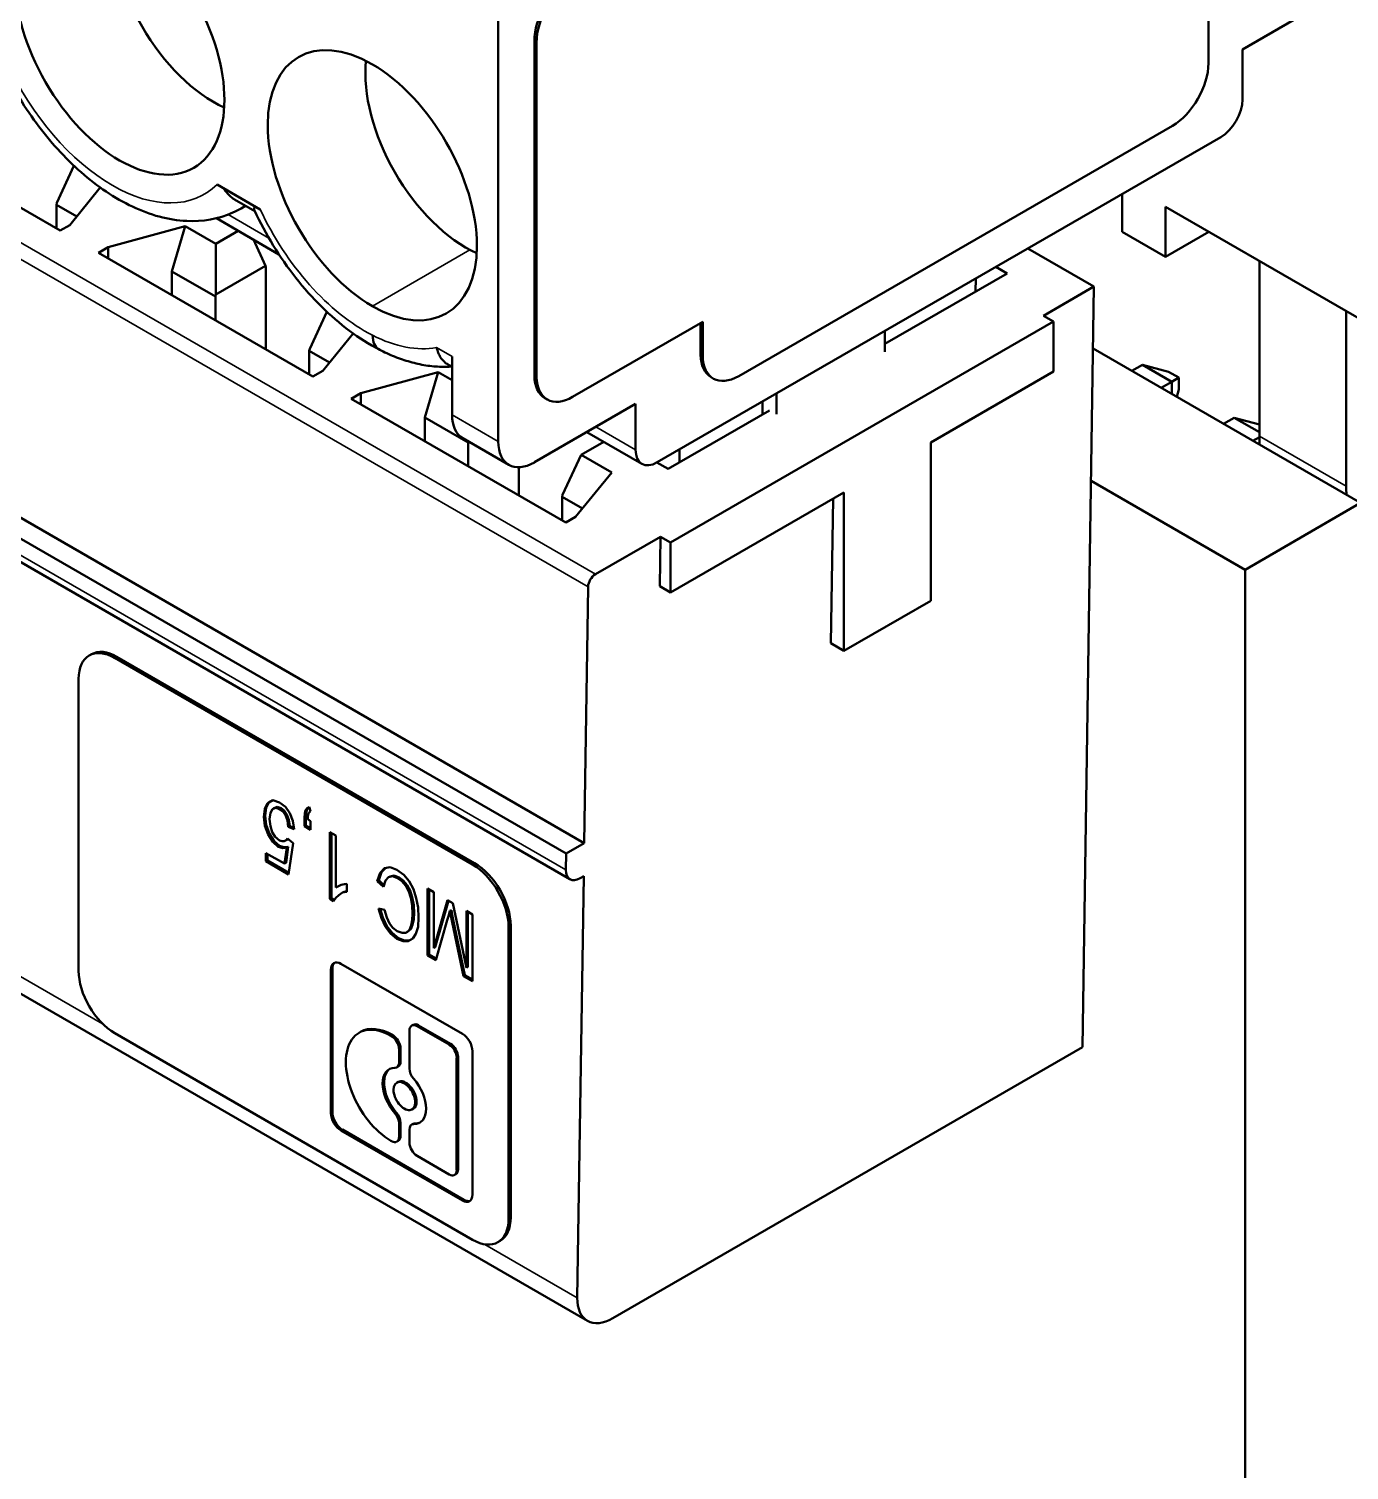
# Model space of a CAD drawing. Header units: millimetres. Extents: x 3137 to 5094, y 789 to 1822.
# Drawn here: x 4154.65 to 4167.57, y 1612.77 to 1626.88 of the extents above; entities that cross this region are included whole.
import ezdxf

# ---------------------------------------------------------------- set-up
doc = ezdxf.new("R2010")
doc.units = ezdxf.units.MM
doc.header["$LTSCALE"] = 1.8
doc.layers.add('외형선(ISO)', color=7, linetype='Continuous', lineweight=50)
doc.layers.add('좁은 외형선(ISO)', color=7, linetype='Continuous', lineweight=35)

msp = doc.modelspace()

# ---------------------------------------------------------------- linework, layer by layer
at = {"layer": '외형선(ISO)'}
for p, q in [((4166.195, 1626.547), (4166.195, 1630.548)), ((4159.244, 1622.844), (4159.244, 1627.866)), ((4167.03, 1626.972), (4166.527, 1626.682)), ((4159.598, 1623.487), (4159.598, 1626.763)), ((4159.619, 1626.751), (4159.619, 1623.475)), ((4166.527, 1626.682), (4166.527, 1626.192)), ((4146.997, 1626.469), (4160.085, 1618.913)), ((4146.82, 1626.367), (4159.908, 1618.811)), ((4159.946, 1618.558), (4146.866, 1626.11)), ((4154.956, 1624.908), (4152.856, 1626.121)), ((4166.315, 1625.824), (4160.8, 1622.64)), ((4161.598, 1623.485), (4165.841, 1625.935)), ((4155.092, 1625.543), (4154.924, 1625.181)), ((4155.051, 1624.963), (4155.349, 1625.33)), ((4156.492, 1625.36), (4156.914, 1625.116)), ((4165.35, 1624.896), (4165.35, 1625.267)), ((4154.924, 1625.181), (4154.92, 1625.161)), ((4154.92, 1624.929), (4154.92, 1625.161)), ((4155.119, 1625.046), (4154.92, 1625.161)), ((4156.861, 1625.098), (4156.664, 1625.212)), ((4156.728, 1625.126), (4156.771, 1625.15)), ((4165.774, 1624.651), (4165.774, 1625.141)), ((4173.552, 1620.65), (4165.774, 1625.141)), ((4154.956, 1624.908), (4155.051, 1624.963)), ((4156.486, 1625.029), (4157.098, 1624.676)), ((4155.426, 1624.747), (4156.18, 1624.951)), ((4156.051, 1624.508), (4156.18, 1624.951)), ((4156.18, 1624.951), (4156.48, 1624.778)), ((4156.48, 1624.778), (4156.7, 1624.905)), ((4156.967, 1624.564), (4156.848, 1624.82)), ((4165.774, 1624.651), (4165.35, 1624.896)), ((4165.774, 1624.651), (4166.198, 1624.896)), ((4155.426, 1624.747), (4155.331, 1624.692)), ((4157.431, 1623.479), (4155.331, 1624.692)), ((4155.426, 1624.637), (4155.426, 1624.747)), ((4156.48, 1624.778), (4156.48, 1624.283)), ((4165.074, 1624.361), (4164.427, 1624.734)), ((4156.48, 1624.283), (4156.967, 1624.564)), ((4156.967, 1624.564), (4156.971, 1624.549)), ((4156.971, 1623.745), (4156.971, 1624.549)), ((4164.223, 1624.49), (4164.114, 1624.554)), ((4166.693, 1622.895), (4166.693, 1624.61)), ((4156.051, 1624.508), (4156.476, 1624.263)), ((4156.051, 1624.276), (4156.051, 1624.508)), ((4164.223, 1624.49), (4163.027, 1623.799)), ((4163.917, 1624.44), (4163.916, 1624.313)), ((4156.48, 1624.283), (4156.476, 1624.263)), ((4156.476, 1624.031), (4156.476, 1624.263)), ((4164.579, 1624.075), (4165.074, 1624.361)), ((4165.074, 1624.361), (4164.961, 1616.914)), ((4157.567, 1624.114), (4157.399, 1623.752)), ((4167.542, 1622.405), (4167.542, 1624.12)), ((4159.972, 1623.281), (4161.245, 1624.016)), ((4160.93, 1621.854), (4164.678, 1624.018)), ((4161.224, 1624.004), (4161.224, 1623.691)), ((4161.245, 1624.016), (4161.245, 1623.679)), ((4164.579, 1624.075), (4164.678, 1624.018)), ((4164.678, 1624.018), (4164.678, 1623.528)), ((4157.526, 1623.534), (4157.824, 1623.902)), ((4163.027, 1623.722), (4163.027, 1623.926)), ((4157.399, 1623.752), (4157.395, 1623.732)), ((4157.395, 1623.5), (4157.395, 1623.732)), ((4157.593, 1623.618), (4157.395, 1623.732)), ((4161.224, 1623.691), (4161.245, 1623.679)), ((4165.065, 1623.754), (4167.683, 1622.242)), ((4158.747, 1623.601), (4158.793, 1623.575)), ((4158.793, 1623.105), (4158.793, 1623.676)), ((4165.444, 1623.535), (4165.549, 1623.595)), ((4165.549, 1623.595), (4165.836, 1623.429)), ((4165.549, 1623.595), (4165.804, 1623.527)), ((4157.431, 1623.479), (4157.526, 1623.534)), ((4157.9, 1623.318), (4158.655, 1623.522)), ((4158.526, 1623.079), (4158.655, 1623.522)), ((4158.655, 1623.522), (4158.793, 1623.443)), ((4159.598, 1623.487), (4159.619, 1623.475)), ((4161.348, 1623.46), (4161.327, 1623.473)), ((4164.678, 1623.528), (4163.476, 1622.834)), ((4165.836, 1623.429), (4165.732, 1623.369)), ((4165.804, 1623.527), (4165.904, 1623.469)), ((4165.904, 1623.469), (4165.836, 1623.429)), ((4165.836, 1623.429), (4165.836, 1623.309)), ((4165.904, 1623.352), (4165.904, 1623.469)), ((4157.9, 1623.318), (4157.806, 1623.263)), ((4157.9, 1623.208), (4157.9, 1623.318)), ((4159.722, 1623.256), (4159.701, 1623.269)), ((4161.966, 1623.11), (4161.966, 1623.314)), ((4165.885, 1623.28), (4165.904, 1623.352)), ((4159.906, 1622.051), (4157.806, 1623.263)), ((4160.587, 1623.212), (4159.598, 1622.64)), ((4160.587, 1622.763), (4160.587, 1623.212)), ((4161.899, 1623.148), (4160.906, 1622.575)), ((4161.831, 1623.236), (4161.83, 1623.108)), ((4158.526, 1623.079), (4158.951, 1622.834)), ((4158.526, 1622.847), (4158.526, 1623.079)), ((4166.342, 1623.016), (4166.447, 1623.076)), ((4166.447, 1623.076), (4166.693, 1622.934)), ((4166.447, 1623.076), (4166.693, 1623.01)), ((4158.896, 1622.876), (4159.348, 1622.615)), ((4160.111, 1622.936), (4160.65, 1622.625)), ((4166.693, 1622.887), (4166.63, 1622.85)), ((4158.952, 1622.843), (4158.951, 1622.834)), ((4158.951, 1622.602), (4158.951, 1622.834)), ((4160.055, 1622.714), (4159.874, 1622.323)), ((4160.055, 1622.714), (4160.276, 1622.841)), ((4160.355, 1622.541), (4160.055, 1622.714)), ((4161.017, 1622.639), (4161.018, 1622.766)), ((4163.476, 1622.834), (4163.476, 1621.283)), ((4159.446, 1622.316), (4159.446, 1622.592)), ((4160.797, 1622.638), (4160.906, 1622.575)), ((4160.001, 1622.105), (4160.355, 1622.541)), ((4166.552, 1621.589), (4165.045, 1622.459)), ((4159.874, 1622.323), (4159.87, 1622.303)), ((4160.068, 1622.189), (4159.87, 1622.303)), ((4159.87, 1622.071), (4159.87, 1622.303)), ((4162.627, 1622.344), (4160.93, 1621.364)), ((4162.498, 1620.868), (4162.52, 1622.282)), ((4162.627, 1620.793), (4162.627, 1622.344)), ((4167.683, 1622.242), (4166.552, 1621.589)), ((4159.906, 1622.051), (4160.001, 1622.105)), ((4160.195, 1621.544), (4160.832, 1621.911)), ((4160.824, 1621.426), (4160.832, 1621.911)), ((4160.93, 1621.854), (4160.832, 1621.911)), ((4160.93, 1621.364), (4160.93, 1621.854)), ((4166.552, 1602.891), (4166.552, 1621.589)), ((4160.085, 1618.913), (4160.123, 1621.422)), ((4160.824, 1621.426), (4160.93, 1621.364)), ((4163.476, 1621.283), (4162.627, 1620.793)), ((4155.241, 1620.749), (4155.262, 1620.762)), ((4155.512, 1620.737), (4159.012, 1618.716)), ((4162.498, 1620.868), (4162.627, 1620.793)), ((4155.491, 1620.725), (4158.991, 1618.704)), ((4155.137, 1617.663), (4155.137, 1620.52)), ((4160.117, 1614.235), (4150.854, 1619.583)), ((4157.037, 1619.334), (4156.986, 1619.303)), ((4157, 1619.311), (4157.037, 1619.334)), ((4157.104, 1619.311), (4157.037, 1619.334)), ((4156.96, 1619.248), (4156.949, 1619.169)), ((4156.963, 1619.178), (4156.949, 1619.169)), ((4156.986, 1619.303), (4156.96, 1619.248)), ((4156.974, 1619.256), (4156.96, 1619.248)), ((4156.963, 1619.178), (4156.974, 1619.256)), ((4156.974, 1619.09), (4156.963, 1619.178)), ((4156.974, 1619.256), (4157, 1619.311)), ((4157, 1619.311), (4156.986, 1619.303)), ((4157.005, 1619.145), (4157.014, 1619.209)), ((4157.014, 1619.209), (4157.034, 1619.246)), ((4157.034, 1619.246), (4157.068, 1619.259)), ((4157.048, 1619.254), (4157.034, 1619.246)), ((4157.082, 1619.267), (4157.048, 1619.254)), ((4157.082, 1619.267), (4157.068, 1619.259)), ((4157.068, 1619.259), (4157.104, 1619.246)), ((4157.119, 1619.254), (4157.082, 1619.267)), ((4157.161, 1619.266), (4157.104, 1619.311)), ((4157.119, 1619.254), (4157.104, 1619.246)), ((4157.104, 1619.246), (4157.136, 1619.224)), ((4157.15, 1619.232), (4157.119, 1619.254)), ((4157.15, 1619.232), (4157.136, 1619.224)), ((4157.136, 1619.224), (4157.161, 1619.185)), ((4157.175, 1619.193), (4157.15, 1619.232)), ((4157.203, 1619.205), (4157.161, 1619.266)), ((4157.175, 1619.193), (4157.161, 1619.185)), ((4157.161, 1619.185), (4157.181, 1619.133)), ((4157.195, 1619.141), (4157.175, 1619.193)), ((4157.235, 1619.13), (4157.203, 1619.205)), ((4157.35, 1619.202), (4157.348, 1619.163)), ((4157.359, 1619.233), (4157.35, 1619.202)), ((4157.365, 1619.21), (4157.35, 1619.202)), ((4157.373, 1619.253), (4157.359, 1619.233)), ((4157.373, 1619.241), (4157.359, 1619.233)), ((4157.362, 1619.171), (4157.365, 1619.21)), ((4157.365, 1619.21), (4157.373, 1619.241)), ((4157.393, 1619.266), (4157.373, 1619.253)), ((4157.373, 1619.241), (4157.387, 1619.262)), ((4157.387, 1619.262), (4157.373, 1619.253)), ((4157.379, 1619.145), (4157.382, 1619.175)), ((4157.382, 1619.175), (4157.387, 1619.201)), ((4157.387, 1619.262), (4157.393, 1619.266)), ((4157.387, 1619.201), (4157.396, 1619.216)), ((4157.407, 1619.226), (4157.393, 1619.266)), ((4157.396, 1619.216), (4157.407, 1619.226)), ((4156.949, 1619.169), (4156.96, 1619.082)), ((4156.974, 1619.09), (4156.96, 1619.082)), ((4156.96, 1619.082), (4156.991, 1618.995)), ((4157.005, 1619.003), (4156.974, 1619.09)), ((4157.014, 1619.079), (4157.005, 1619.145)), ((4157.031, 1619.02), (4157.014, 1619.079)), ((4157.195, 1619.141), (4157.181, 1619.133)), ((4157.181, 1619.133), (4157.189, 1619.071)), ((4157.203, 1619.079), (4157.189, 1619.071)), ((4157.189, 1619.071), (4157.246, 1619.047)), ((4157.203, 1619.079), (4157.195, 1619.141)), ((4157.244, 1619.062), (4157.203, 1619.079)), ((4157.246, 1619.047), (4157.235, 1619.13)), ((4157.362, 1619.171), (4157.348, 1619.163)), ((4157.348, 1619.163), (4157.348, 1619.077)), ((4157.362, 1619.085), (4157.348, 1619.077)), ((4157.348, 1619.077), (4157.407, 1619.043)), ((4157.362, 1619.085), (4157.362, 1619.171)), ((4157.407, 1619.059), (4157.362, 1619.085)), ((4157.407, 1619.128), (4157.379, 1619.145)), ((4157.407, 1619.043), (4157.407, 1619.128)), ((4157.005, 1619.003), (4156.991, 1618.995)), ((4156.991, 1618.995), (4157.037, 1618.924)), ((4157.051, 1618.932), (4157.005, 1619.003)), ((4157.062, 1618.974), (4157.031, 1619.02)), ((4157.051, 1618.932), (4157.037, 1618.924)), ((4157.037, 1618.924), (4157.09, 1618.876)), ((4157.104, 1618.885), (4157.051, 1618.932)), ((4157.102, 1618.939), (4157.062, 1618.974)), ((4157.13, 1618.931), (4157.102, 1618.939)), ((4157.15, 1618.932), (4157.13, 1618.931)), ((4157.169, 1618.94), (4157.15, 1618.932)), ((4157.181, 1618.958), (4157.169, 1618.94)), ((4157.184, 1618.949), (4157.169, 1618.94)), ((4157.237, 1618.913), (4157.181, 1618.958)), ((4157.184, 1618.949), (4157.187, 1618.954)), ((4157.192, 1618.606), (4157.237, 1618.913)), ((4157.597, 1619.019), (4157.597, 1618.365)), ((4157.653, 1618.986), (4157.597, 1619.019)), ((4157.611, 1618.373), (4157.611, 1619.011)), ((4157.653, 1618.478), (4157.653, 1618.986)), ((4160.085, 1618.913), (4159.908, 1618.811)), ((4157.153, 1618.711), (4156.971, 1618.815)), ((4156.971, 1618.815), (4156.971, 1618.734)), ((4156.986, 1618.742), (4156.986, 1618.807)), ((4157.104, 1618.885), (4157.09, 1618.876)), ((4157.09, 1618.876), (4157.136, 1618.863)), ((4157.15, 1618.871), (4157.104, 1618.885)), ((4157.15, 1618.871), (4157.136, 1618.863)), ((4157.136, 1618.863), (4157.175, 1618.868)), ((4157.189, 1618.876), (4157.15, 1618.871)), ((4157.175, 1618.868), (4157.153, 1618.711)), ((4157.167, 1618.719), (4157.189, 1618.876)), ((4157.189, 1618.876), (4157.175, 1618.868)), ((4159.906, 1618.649), (4159.908, 1618.811)), ((4156.986, 1618.742), (4156.971, 1618.734)), ((4156.971, 1618.734), (4157.192, 1618.606)), ((4157.194, 1618.622), (4156.986, 1618.742)), ((4157.167, 1618.719), (4157.153, 1618.711)), ((4158.089, 1618.621), (4158.06, 1618.54)), ((4158.075, 1618.548), (4158.103, 1618.629)), ((4158.131, 1618.666), (4158.089, 1618.621)), ((4158.103, 1618.629), (4158.089, 1618.621)), ((4158.103, 1618.629), (4158.139, 1618.667)), ((4158.185, 1618.675), (4158.131, 1618.666)), ((4158.25, 1618.65), (4158.185, 1618.675)), ((4158.321, 1618.601), (4158.25, 1618.65)), ((4157.679, 1618.492), (4157.653, 1618.478)), ((4157.707, 1618.504), (4157.679, 1618.492)), ((4157.738, 1618.511), (4157.707, 1618.504)), ((4157.763, 1618.512), (4157.738, 1618.511)), ((4157.763, 1618.435), (4157.763, 1618.512)), ((4158.075, 1618.548), (4158.06, 1618.54)), ((4158.06, 1618.54), (4158.12, 1618.485)), ((4158.125, 1618.502), (4158.075, 1618.548)), ((4158.12, 1618.485), (4158.14, 1618.547)), ((4158.14, 1618.547), (4158.171, 1618.578)), ((4158.171, 1618.578), (4158.21, 1618.587)), ((4158.185, 1618.586), (4158.171, 1618.578)), ((4158.224, 1618.595), (4158.185, 1618.586)), ((4158.224, 1618.595), (4158.21, 1618.587)), ((4158.21, 1618.587), (4158.258, 1618.568)), ((4158.273, 1618.576), (4158.224, 1618.595)), ((4158.273, 1618.576), (4158.258, 1618.568)), ((4158.258, 1618.568), (4158.301, 1618.539)), ((4158.315, 1618.547), (4158.273, 1618.576)), ((4158.315, 1618.547), (4158.301, 1618.539)), ((4158.301, 1618.539), (4158.338, 1618.494)), ((4158.352, 1618.502), (4158.315, 1618.547)), ((4158.372, 1618.539), (4158.321, 1618.601)), ((4158.352, 1618.502), (4158.338, 1618.494)), ((4158.338, 1618.494), (4158.369, 1618.439)), ((4158.383, 1618.447), (4158.352, 1618.502)), ((4158.414, 1618.462), (4158.372, 1618.539)), ((4160.08, 1618.589), (4160.017, 1614.461)), ((4160.045, 1618.569), (4160.08, 1618.589)), ((4157.611, 1618.373), (4157.597, 1618.365)), ((4157.597, 1618.365), (4157.633, 1618.344)), ((4157.641, 1618.356), (4157.611, 1618.373)), ((4157.633, 1618.344), (4157.653, 1618.377)), ((4157.653, 1618.377), (4157.684, 1618.404)), ((4157.684, 1618.404), (4157.721, 1618.427)), ((4157.721, 1618.427), (4157.763, 1618.435)), ((4157.735, 1618.435), (4157.721, 1618.427)), ((4157.763, 1618.441), (4157.735, 1618.435)), ((4158.383, 1618.447), (4158.369, 1618.439)), ((4158.369, 1618.439), (4158.389, 1618.375)), ((4158.403, 1618.383), (4158.383, 1618.447)), ((4158.403, 1618.383), (4158.389, 1618.375)), ((4158.389, 1618.375), (4158.403, 1618.298)), ((4158.417, 1618.306), (4158.403, 1618.383)), ((4158.442, 1618.372), (4158.414, 1618.462)), ((4158.459, 1618.281), (4158.442, 1618.372)), ((4158.553, 1618.467), (4158.553, 1617.813)), ((4158.612, 1618.433), (4158.553, 1618.467)), ((4158.567, 1617.821), (4158.567, 1618.459)), ((4158.612, 1617.884), (4158.612, 1618.433)), ((4158.748, 1618.354), (4158.612, 1617.884)), ((4158.626, 1617.892), (4158.758, 1618.348)), ((4158.801, 1618.323), (4158.748, 1618.354)), ((4158.072, 1618.273), (4158.1, 1618.176)), ((4158.131, 1618.259), (4158.072, 1618.273)), ((4158.114, 1618.184), (4158.089, 1618.269)), ((4158.154, 1618.185), (4158.131, 1618.259)), ((4158.417, 1618.306), (4158.403, 1618.298)), ((4158.403, 1618.298), (4158.405, 1618.219)), ((4158.405, 1618.219), (4158.403, 1618.159)), ((4158.42, 1618.227), (4158.405, 1618.219)), ((4158.42, 1618.227), (4158.417, 1618.306)), ((4158.417, 1618.168), (4158.42, 1618.227)), ((4158.465, 1618.184), (4158.459, 1618.281)), ((4158.745, 1618.157), (4158.762, 1618.208)), ((4158.762, 1618.208), (4158.77, 1618.248)), ((4158.785, 1618.256), (4158.77, 1618.248)), ((4158.77, 1618.248), (4158.779, 1618.202)), ((4158.793, 1618.21), (4158.779, 1618.202)), ((4158.779, 1618.202), (4158.793, 1618.137)), ((4158.793, 1618.21), (4158.785, 1618.256)), ((4158.807, 1618.145), (4158.793, 1618.21)), ((4158.932, 1617.692), (4158.801, 1618.323)), ((4158.932, 1618.248), (4158.932, 1617.692)), ((4158.991, 1618.214), (4158.932, 1618.248)), ((4158.946, 1617.7), (4158.946, 1618.24)), ((4158.991, 1617.56), (4158.991, 1618.214)), ((4158.114, 1618.184), (4158.1, 1618.176)), ((4158.1, 1618.176), (4158.14, 1618.092)), ((4158.154, 1618.1), (4158.114, 1618.184)), ((4158.154, 1618.1), (4158.14, 1618.092)), ((4158.14, 1618.092), (4158.191, 1618.026)), ((4158.179, 1618.126), (4158.154, 1618.185)), ((4158.205, 1618.034), (4158.154, 1618.1)), ((4158.213, 1618.082), (4158.179, 1618.126)), ((4158.256, 1618.049), (4158.213, 1618.082)), ((4158.304, 1618.034), (4158.256, 1618.049)), ((4158.374, 1618.062), (4158.343, 1618.035)), ((4158.357, 1618.043), (4158.389, 1618.07)), ((4158.391, 1618.105), (4158.374, 1618.062)), ((4158.389, 1618.07), (4158.374, 1618.062)), ((4158.389, 1618.07), (4158.405, 1618.113)), ((4158.403, 1618.159), (4158.391, 1618.105)), ((4158.405, 1618.113), (4158.391, 1618.105)), ((4158.417, 1618.168), (4158.403, 1618.159)), ((4158.405, 1618.113), (4158.417, 1618.168)), ((4158.439, 1618.024), (4158.459, 1618.094)), ((4158.459, 1618.094), (4158.465, 1618.184)), ((4158.632, 1617.767), (4158.745, 1618.157)), ((4158.793, 1618.137), (4158.903, 1617.61)), ((4158.917, 1617.619), (4158.807, 1618.145)), ((4159.345, 1618.091), (4159.345, 1615.234)), ((4159.366, 1618.104), (4159.366, 1615.246)), ((4158.205, 1618.034), (4158.191, 1618.026)), ((4158.191, 1618.026), (4158.253, 1617.974)), ((4158.267, 1617.982), (4158.205, 1618.034)), ((4158.267, 1617.982), (4158.253, 1617.974)), ((4158.253, 1617.974), (4158.312, 1617.952)), ((4158.326, 1617.96), (4158.267, 1617.982)), ((4158.343, 1618.035), (4158.304, 1618.034)), ((4158.326, 1617.96), (4158.312, 1617.952)), ((4158.312, 1617.952), (4158.363, 1617.951)), ((4158.377, 1617.959), (4158.326, 1617.96)), ((4158.357, 1618.043), (4158.343, 1618.035)), ((4158.363, 1617.951), (4158.408, 1617.977)), ((4158.408, 1617.977), (4158.439, 1618.024)), ((4158.567, 1617.821), (4158.553, 1617.813)), ((4158.553, 1617.813), (4158.632, 1617.767)), ((4158.636, 1617.781), (4158.567, 1617.821)), ((4158.626, 1617.892), (4158.612, 1617.884)), ((4157.607, 1617.674), (4157.607, 1616.269)), ((4157.621, 1616.277), (4157.621, 1617.682)), ((4158.893, 1617.046), (4157.705, 1617.731)), ((4158.946, 1617.7), (4158.932, 1617.692)), ((4158.917, 1617.619), (4158.903, 1617.61)), ((4158.903, 1617.61), (4158.991, 1617.56)), ((4158.991, 1617.576), (4158.917, 1617.619)), ((4157.897, 1617.064), (4157.883, 1617.056)), ((4158.376, 1616.706), (4158.376, 1617.077)), ((4158.412, 1617.133), (4158.398, 1617.125)), ((4158.449, 1617.12), (4158.764, 1616.939)), ((4158.778, 1616.947), (4158.464, 1617.128)), ((4158.991, 1615.029), (4155.491, 1617.05)), ((4158.194, 1617.026), (4158.2, 1617.022)), ((4158.214, 1617.03), (4158.208, 1617.034)), ((4158.273, 1616.894), (4158.273, 1616.765)), ((4158.288, 1616.773), (4158.288, 1616.903)), ((4158.837, 1616.811), (4158.837, 1615.712)), ((4158.851, 1615.72), (4158.851, 1616.819)), ((4158.991, 1615.47), (4158.991, 1616.875)), ((4164.961, 1616.914), (4160.365, 1614.261)), ((4158.266, 1616.725), (4158.252, 1616.717)), ((4158.264, 1616.575), (4158.25, 1616.567)), ((4158.414, 1616.314), (4158.399, 1616.305)), ((4157.705, 1616.098), (4158.893, 1615.413)), ((4158.907, 1615.421), (4157.719, 1616.107)), ((4158.273, 1616.167), (4158.273, 1616.037)), ((4158.288, 1616.045), (4158.288, 1616.175)), ((4158.376, 1615.978), (4158.376, 1616.108)), ((4158.412, 1616.164), (4158.398, 1616.156)), ((4158.2, 1615.994), (4158.194, 1615.998)), ((4158.266, 1615.997), (4158.252, 1615.989)), ((4158.764, 1615.669), (4158.449, 1615.85)), ((4158.83, 1615.672), (4158.816, 1615.664)), ((4159.241, 1615.005), (4159.262, 1615.017))]:
    msp.add_line(p, q, dxfattribs=at)
msp.add_ellipse((4155.539, 1626.78), major_axis=(-0.725, 1.256), ratio=0.57735, dxfattribs=at)
for centre, major_axis, ratio, start_param, end_param in [((4156.458, 1627.31), (0.7, -1.212), 0.57735, 3.821315, 5.603), ((4159.951, 1626.968), (-0.25, -0.433), 0.57735, 3.926991, 5.497787), ((4159.972, 1626.955), (-0.25, -0.433), 0.57735, 3.926991, 5.497787), ((4158.014, 1625.351), (-0.725, 1.256), 0.57735, 5.499511, 8.637656), ((4158.933, 1625.881), (0.7, -1.212), 0.57735, 3.821315, 5.599385), ((4158.01, 1625.353), (0.725, -1.256), 0.57735, 5.499511, 8.637656), ((4165.841, 1626.343), (-0.25, -0.433), 0.57735, 0.785398, 2.356194), ((4166.315, 1626.069), (0.15, 0.26), 0.57735, 3.926991, 5.497787), ((4158.226, 1624.006), (-0.15, -0.26), 0.577133, 5.496593, 6.346639), ((4161.577, 1623.906), (-0.25, -0.433), 0.57735, 5.523799, 6.283185), ((4161.598, 1623.893), (-0.25, -0.433), 0.57735, 5.523799, 7.068583), ((4159.951, 1623.702), (-0.25, -0.433), 0.57735, 5.523799, 6.283185), ((4159.972, 1623.689), (-0.25, -0.433), 0.57735, 5.523799, 7.068583), ((4159.146, 1623.309), (-0.25, -0.433), 0.57735, 5.497787, 6.283185), ((4159.598, 1623.048), (-0.25, -0.433), 0.57735, 5.497787, 7.068583), ((4167.4, 1623.304), (0.5, 0.866), 0.57735, 2.356194, 2.461982), ((4160.8, 1622.885), (-0.15, -0.26), 0.57735, 5.497787, 7.068583), ((4168.249, 1622.814), (0.5, 0.866), 0.57735, 2.356194, 2.461982), ((4160.194, 1621.463), (-0.0513, -0.0859), 0.567188, 3.935418, 5.506214), ((4155.491, 1620.316), (-0.25, 0.433), 0.57735, 5.497787, 7.068583), ((4155.512, 1620.328), (-0.25, 0.433), 0.57735, 5.497787, 6.283185), ((4158.991, 1618.295), (-0.25, 0.433), 0.57735, 3.926991, 5.497787), ((4159.012, 1618.308), (-0.25, 0.433), 0.57735, 3.926991, 5.497787), ((4160.047, 1618.731), (-0.103, -0.172), 0.567188, 5.506214, 7.077011), ((4155.491, 1617.459), (0.25, -0.433), 0.57735, 3.926991, 5.497787), ((4157.705, 1617.617), (-0.069, 0.121), 0.577318, 5.505237, 7.076034), ((4157.719, 1617.626), (-0.069, 0.121), 0.577318, 0.105633, 0.792848), ((4158.194, 1616.512), (-0.31, 0.545), 0.577318, 5.505237, 8.64683), ((4158.208, 1616.52), (-0.31, 0.545), 0.577318, 5.505237, 6.28691), ((4158.449, 1617.035), (-0.0515, 0.0906), 0.577318, 5.505237, 7.076034), ((4158.464, 1617.043), (-0.0515, 0.0906), 0.577318, 5.505237, 6.28691), ((4158.2, 1616.937), (-0.0515, 0.0906), 0.577318, 3.934441, 5.505237), ((4158.214, 1616.945), (-0.0515, 0.0906), 0.577318, 3.934441, 5.505237), ((4158.764, 1616.853), (-0.0515, 0.0906), 0.577318, 3.934441, 5.505237), ((4158.778, 1616.861), (-0.0515, 0.0906), 0.577318, 3.934441, 5.505237), ((4158.893, 1616.932), (-0.069, 0.121), 0.577318, 3.934441, 5.505237), ((4158.325, 1616.436), (-0.149, 0.262), 0.577318, 5.957015, 8.195052), ((4158.339, 1616.444), (-0.149, 0.262), 0.577318, 0.050695, 1.911867), ((4158.2, 1616.807), (-0.0515, 0.0906), 0.577324, 2.815421, 3.934453), ((4158.214, 1616.815), (-0.0515, 0.0906), 0.577324, 3.14532, 3.934453), ((4158.449, 1616.663), (-0.0515, 0.0906), 0.577312, 0.792847, 1.911879), ((4158.325, 1616.436), (-0.074, 0.131), 0.577318, 3.934441, 7.076034), ((4158.325, 1616.436), (-0.074, 0.131), 0.577318, 0.792848, 3.934441), ((4158.339, 1616.444), (-0.074, 0.131), 0.577318, 3.934441, 6.286911), ((4158.325, 1616.436), (-0.149, 0.262), 0.577318, 2.815422, 5.053459), ((4158.339, 1616.444), (-0.074, 0.131), 0.577318, 3.145319, 3.934441), ((4157.705, 1616.212), (-0.069, 0.121), 0.577318, 0.792848, 2.363645), ((4157.719, 1616.22), (-0.069, 0.121), 0.577318, 0.792848, 2.363645), ((4158.2, 1616.209), (-0.0515, 0.0906), 0.577312, 3.93444, 5.053472), ((4158.214, 1616.217), (-0.0515, 0.0906), 0.577312, 3.93444, 5.053472), ((4158.449, 1616.065), (-0.0515, 0.0906), 0.577324, 5.957014, 7.076045), ((4158.464, 1616.073), (-0.0515, 0.0906), 0.577324, 5.957014, 6.286913), ((4158.339, 1616.444), (-0.149, 0.262), 0.577318, 2.815422, 3.098347), ((4158.2, 1616.08), (-0.0515, 0.0906), 0.577318, 2.363645, 3.934441), ((4158.214, 1616.088), (-0.0515, 0.0906), 0.577318, 3.145317, 3.934441), ((4158.449, 1615.936), (-0.0515, 0.0906), 0.577318, 0.792848, 2.363645), ((4158.764, 1615.754), (-0.0515, 0.0906), 0.577318, 2.363645, 3.934441), ((4158.778, 1615.762), (-0.0515, 0.0906), 0.577318, 3.145317, 3.934441), ((4158.893, 1615.527), (-0.069, 0.121), 0.577318, 2.363645, 3.934441), ((4158.907, 1615.535), (-0.069, 0.121), 0.577318, 2.363645, 3.04341), ((4158.991, 1615.438), (0.25, -0.433), 0.57735, 5.497787, 7.068583), ((4159.012, 1615.45), (0.25, -0.433), 0.57735, 0, 0.785398), ((4160.371, 1614.665), (-0.256, -0.429), 0.567188, 5.506214, 7.077011)]:
    msp.add_ellipse(centre, major_axis=major_axis, ratio=ratio, start_param=start_param, end_param=end_param, dxfattribs=at)
for points, knots in [([(4154.383, 1626.534), (4154.477, 1626.332), (4154.593, 1626.138), (4154.856, 1625.781), (4155.003, 1625.618), (4155.32, 1625.341), (4155.489, 1625.226), (4155.837, 1625.061), (4156.016, 1625.011), (4156.351, 1624.995), (4156.507, 1625.021), (4156.675, 1625.097), (4156.702, 1625.111), (4156.728, 1625.126)], [0.637054, 0.637054, 0.637054, 0.637054, 0.977006, 0.977006, 1.317214, 1.317214, 1.660915, 1.660915, 2.001281, 2.001281, 2.298494, 2.298494, 2.356194, 2.356194, 2.356194, 2.356194]), ([(4156.664, 1625.212), (4156.664, 1625.212), (4156.664, 1625.212), (4156.664, 1625.212), (4156.657, 1625.216), (4156.651, 1625.22), (4156.645, 1625.224), (4156.639, 1625.229), (4156.633, 1625.233), (4156.627, 1625.238), (4156.622, 1625.243), (4156.616, 1625.248), (4156.611, 1625.254), (4156.6, 1625.265), (4156.589, 1625.277), (4156.58, 1625.289), (4156.575, 1625.296), (4156.57, 1625.303), (4156.566, 1625.309), (4156.563, 1625.314), (4156.561, 1625.318), (4156.558, 1625.322)], [0.2407241, 0.2407241, 0.2407241, 0.2407241, 0.2407597, 0.2407597, 0.2407597, 0.2675408, 0.2675408, 0.2675408, 0.2942374, 0.2942374, 0.2942374, 0.3208869, 0.3208869, 0.3208869, 0.3741831, 0.3741831, 0.3741831, 0.400827, 0.400827, 0.400827, 0.4169882, 0.4169882, 0.4169882, 0.4169882]), ([(4156.861, 1625.147), (4156.861, 1625.145), (4156.86, 1625.142), (4156.859, 1625.14), (4156.858, 1625.137), (4156.857, 1625.133), (4156.856, 1625.13), (4156.855, 1625.123), (4156.855, 1625.117), (4156.856, 1625.112), (4156.856, 1625.109), (4156.857, 1625.107), (4156.858, 1625.105), (4156.858, 1625.105), (4156.858, 1625.105), (4156.858, 1625.105)], [0.0105272, 0.0105272, 0.0105272, 0.0105272, 0.0266884, 0.0266884, 0.0266884, 0.0533323, 0.0533323, 0.0533323, 0.1066284, 0.1066284, 0.1066284, 0.133278, 0.133278, 0.133278, 0.1339087, 0.1339087, 0.1339087, 0.1339087]), ([(4156.858, 1625.105), (4156.913, 1624.988), (4156.974, 1624.874), (4157.11, 1624.653), (4157.184, 1624.547), (4157.342, 1624.346), (4157.426, 1624.252), (4157.602, 1624.078), (4157.694, 1623.998), (4157.883, 1623.857), (4157.98, 1623.795), (4158.08, 1623.744)], [0.6370543, 0.6370543, 0.6370543, 0.6370543, 0.8340178, 0.8340178, 1.0309813, 1.0309813, 1.2279449, 1.2279449, 1.4249084, 1.4249084, 1.6218719, 1.6218719, 1.6218719, 1.6218719]), ([(4158.014, 1623.884), (4158.014, 1623.853), (4158.02, 1623.821), (4158.04, 1623.777), (4158.057, 1623.757), (4158.077, 1623.745), (4158.079, 1623.745), (4158.08, 1623.744)], [0.13343006, 0.13343006, 0.13343006, 0.13343006, 0.14454754, 0.14454754, 0.1556678, 0.1556678, 0.15649624, 0.15649624, 0.15649624, 0.15649624]), ([(4158.08, 1623.744), (4158.129, 1623.718), (4158.179, 1623.695), (4158.28, 1623.655), (4158.331, 1623.638), (4158.433, 1623.609), (4158.484, 1623.597), (4158.587, 1623.581), (4158.638, 1623.576), (4158.723, 1623.574), (4158.756, 1623.574), (4158.79, 1623.577)], [1.6243458, 1.6243458, 1.6243458, 1.6243458, 1.7222782, 1.7222782, 1.8202105, 1.8202105, 1.9181428, 1.9181428, 2.0160752, 2.0160752, 2.0797706, 2.0797706, 2.0797706, 2.0797706]), ([(4158.641, 1623.764), (4158.643, 1623.755), (4158.645, 1623.746), (4158.648, 1623.738), (4158.651, 1623.729), (4158.654, 1623.721), (4158.657, 1623.712), (4158.66, 1623.704), (4158.664, 1623.696), (4158.668, 1623.689), (4158.671, 1623.681), (4158.676, 1623.674), (4158.68, 1623.667), (4158.684, 1623.66), (4158.689, 1623.654), (4158.694, 1623.648), (4158.699, 1623.641), (4158.704, 1623.636), (4158.71, 1623.63), (4158.715, 1623.625), (4158.721, 1623.62), (4158.726, 1623.615), (4158.732, 1623.611), (4158.738, 1623.606), (4158.745, 1623.603), (4158.745, 1623.602), (4158.746, 1623.602), (4158.747, 1623.601)], [0, 0, 0, 0, 0.0300192, 0.0300192, 0.0300192, 0.0601847, 0.0601847, 0.0601847, 0.0903616, 0.0903616, 0.0903616, 0.1204176, 0.1204176, 0.1204176, 0.1503652, 0.1503652, 0.1503652, 0.1803345, 0.1803345, 0.1803345, 0.210278, 0.210278, 0.210278, 0.240248, 0.240248, 0.240248, 0.2437564, 0.2437564, 0.2437564, 0.2437564])]:
    msp.add_open_spline(points, degree=3, knots=knots, dxfattribs=at)
at = {"layer": '좁은 외형선(ISO)'}
for p, q in [((4147.028, 1629.146), (4160.195, 1621.544)), ((4160.123, 1621.422), (4146.959, 1629.023)), ((4159.619, 1626.751), (4159.598, 1626.763)), ((4146.823, 1626.203), (4159.906, 1618.649)), ((4157, 1624.834), (4156.6, 1625.065)), ((4158.967, 1624.719), (4158.012, 1624.168)), ((4158.793, 1623.676), (4158.641, 1623.764)), ((4159.244, 1622.844), (4158.793, 1623.105)), ((4160.587, 1622.763), (4160.199, 1622.987)), ((4167.542, 1622.405), (4166.693, 1622.895)), ((4155.512, 1620.737), (4155.491, 1620.725)), ((4150.854, 1619.752), (4155.37, 1617.144)), ((4159.012, 1618.716), (4158.991, 1618.704)), ((4158.807, 1618.145), (4158.793, 1618.137)), ((4159.366, 1618.104), (4159.345, 1618.091)), ((4157.621, 1617.682), (4157.607, 1617.674)), ((4158.464, 1617.128), (4158.449, 1617.12)), ((4158.208, 1617.034), (4158.194, 1617.026)), ((4158.214, 1617.03), (4158.2, 1617.022)), ((4158.778, 1616.947), (4158.764, 1616.939)), ((4158.288, 1616.903), (4158.273, 1616.894)), ((4158.851, 1616.819), (4158.837, 1616.811)), ((4158.288, 1616.773), (4158.273, 1616.765)), ((4158.445, 1616.383), (4158.431, 1616.375)), ((4157.621, 1616.277), (4157.607, 1616.269)), ((4158.246, 1616.276), (4158.232, 1616.268)), ((4157.719, 1616.107), (4157.705, 1616.098)), ((4158.288, 1616.175), (4158.273, 1616.167)), ((4158.432, 1616.169), (4158.417, 1616.161)), ((4158.288, 1616.045), (4158.273, 1616.037)), ((4158.851, 1615.72), (4158.837, 1615.712)), ((4158.907, 1615.421), (4158.893, 1615.413)), ((4159.366, 1615.246), (4159.345, 1615.234)), ((4159.112, 1614.984), (4160.017, 1614.461))]:
    msp.add_line(p, q, dxfattribs=at)
for centre, major_axis, start_param, end_param in [((4155.466, 1626.822), (0.9, -1.559), 4.559673, 6.435901), ((4155.678, 1626.944), (1.05, -1.819), 0, 0.040059), ((4157.941, 1625.393), (0.9, -1.559), 4.559673, 5.555053), ((4157.937, 1625.395), (0.9, -1.559), 5.557826, 6.083473)]:
    msp.add_ellipse(centre, major_axis=major_axis, ratio=0.57735, start_param=start_param, end_param=end_param, dxfattribs=at)

doc.saveas('drawing.dxf')
